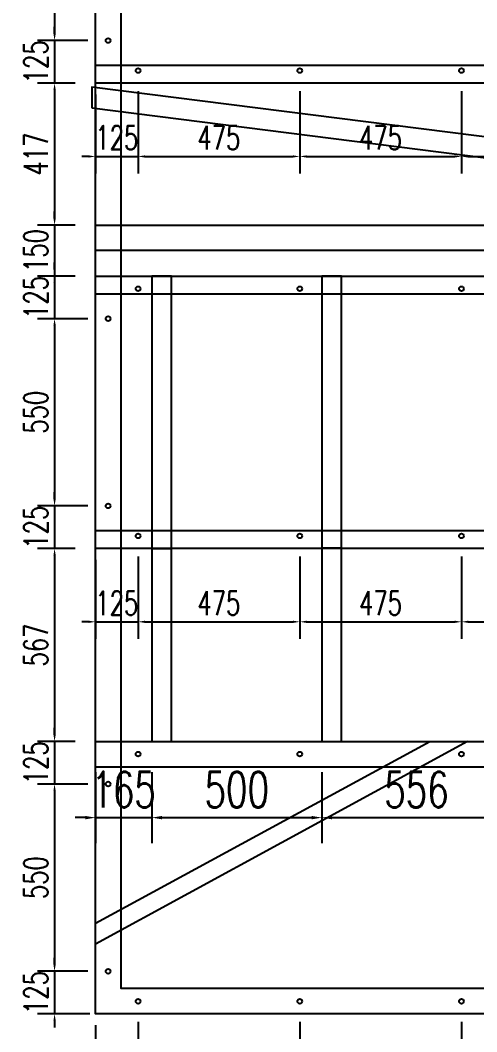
# Model space of a CAD drawing. Header units: millimetres. Extents: x -1443632 to -1307761, y 1430256 to 1527696.
# Drawn here: x -1391348 to -1390007, y 1482266 to 1485237 of the extents above; entities that cross this region are included whole.
import ezdxf

# ---------------------------------------------------------------- set-up
doc = ezdxf.new("R2010")
doc.units = ezdxf.units.MM
doc.header["$LTSCALE"] = 10
doc.layers.get('0').update_dxf_attribs({"linetype": 'CONTINUOUS'})
doc.layers.get('DEFPOINTS').update_dxf_attribs({"linetype": 'CONTINUOUS'})
doc.layers.add('W-PLASTIC_RAILINGS塑木栏杆', color=6, linetype='CONTINUOUS')
doc.layers.add('W-STEEL_FRAME钢架', color=3, linetype='CONTINUOUS')
doc.styles.add('STANDARD_T3', font='simplex.shx', dxfattribs={"width": 0.7, "bigfont": 'gbcbig.shx'})
doc.dimstyles.new('W&&20', dxfattribs={"dimtxt": 70, "dimasz": 20, "dimexe": 50, "dimexo": 60, "dimgap": 20, "dimtad": 1, "dimdec": 0, "dimzin": 0, "dimdsep": 46, "dimtxsty": 'STANDARD_T3', "dimcen": 0.09, "dimclrd": 1, "dimclre": 1, "dimclrt": 7, "dimazin": 2, "dimtfac": 1, "dimtdec": 0, "dimtix": 1, "dimtmove": 2, "dimatfit": 3, "dimfxl": 0, "dimtolj": 1, "dimtzin": 0, "dimarcsym": 0})
doc.dimstyles.new('W&&30', dxfattribs={"dimtxt": 105, "dimasz": 30, "dimexe": 75, "dimexo": 90, "dimgap": 30, "dimtad": 1, "dimdec": 0, "dimzin": 0, "dimdsep": 46, "dimtxsty": 'STANDARD_T3', "dimcen": 0.09, "dimclrd": 1, "dimclre": 1, "dimclrt": 7, "dimazin": 2, "dimtfac": 1, "dimtdec": 0, "dimtix": 1, "dimtmove": 2, "dimatfit": 3, "dimfxl": 0, "dimtolj": 1, "dimtzin": 0, "dimarcsym": 0})

# ---------------------------------------------------------------- blocks, each defined once
blk = doc.blocks.new('*D293')
at = {"layer": 'DEFPOINTS', "color": 0, "transparency": 16777216}
for p in [(-1391126.9, 1485078.7), (-1391001.9, 1485089.2), (-1391001.9, 1484837.1)]:
    blk.add_point(p, dxfattribs=at)
at = {"layer": 'W-PLASTIC_RAILINGS塑木栏杆', "color": 1, "lineweight": -2, "transparency": 16777216}
for p, q in [((-1391126.9, 1485018.7), (-1391126.9, 1484787.1)), ((-1391001.9, 1485029.2), (-1391001.9, 1484787.1)), ((-1391146.9, 1484837.1), (-1391166.9, 1484837.1)), ((-1391126.9, 1484837.1), (-1391001.9, 1484837.1)), ((-1390981.9, 1484837.1), (-1390961.9, 1484837.1))]:
    blk.add_line(p, q, dxfattribs=at)
at = {"layer": 'W-PLASTIC_RAILINGS塑木栏杆', "color": 1, "transparency": 16777216}
for points in [[(-1391146.9, 1484840.4), (-1391146.9, 1484833.8), (-1391126.9, 1484837.1)], [(-1390981.9, 1484840.4), (-1390981.9, 1484833.8), (-1391001.9, 1484837.1)]]:
    blk.add_solid(points, dxfattribs=at)
at = {"layer": 'W-PLASTIC_RAILINGS塑木栏杆', "color": 7, "transparency": 16777216, "insert": (-1391064.4, 1484892.1), "char_height": 70, "attachment_point": 5, "style": 'STANDARD_T3'}
blk.add_mtext('\\A1;125', dxfattribs=at)
blk = doc.blocks.new('*D294')
at = {"layer": 'DEFPOINTS', "color": 0, "transparency": 16777216}
for p in [(-1391001.9, 1485089.2), (-1390526.9, 1485089.2), (-1390526.9, 1484837.1)]:
    blk.add_point(p, dxfattribs=at)
at = {"layer": 'W-PLASTIC_RAILINGS塑木栏杆', "color": 1, "lineweight": -2, "transparency": 16777216}
for p, q in [((-1391001.9, 1485029.2), (-1391001.9, 1484787.1)), ((-1390526.9, 1485029.2), (-1390526.9, 1484787.1)), ((-1390981.9, 1484837.1), (-1390546.9, 1484837.1))]:
    blk.add_line(p, q, dxfattribs=at)
at = {"layer": 'W-PLASTIC_RAILINGS塑木栏杆', "color": 1, "transparency": 16777216}
for points in [[(-1390981.9, 1484840.4), (-1390981.9, 1484833.8), (-1391001.9, 1484837.1)], [(-1390546.9, 1484840.4), (-1390546.9, 1484833.8), (-1390526.9, 1484837.1)]]:
    blk.add_solid(points, dxfattribs=at)
at = {"layer": 'W-PLASTIC_RAILINGS塑木栏杆', "color": 7, "transparency": 16777216, "insert": (-1390764.4, 1484892.1), "char_height": 70, "attachment_point": 5, "style": 'STANDARD_T3'}
blk.add_mtext('\\A1;475', dxfattribs=at)
blk = doc.blocks.new('*D295')
at = {"layer": 'DEFPOINTS', "color": 0, "transparency": 16777216}
for p in [(-1390526.9, 1485089.2), (-1390051.9, 1485089.2), (-1390051.9, 1484837.1)]:
    blk.add_point(p, dxfattribs=at)
at = {"layer": 'W-PLASTIC_RAILINGS塑木栏杆', "color": 1, "lineweight": -2, "transparency": 16777216}
for p, q in [((-1390526.9, 1485029.2), (-1390526.9, 1484787.1)), ((-1390051.9, 1485029.2), (-1390051.9, 1484787.1)), ((-1390506.9, 1484837.1), (-1390071.9, 1484837.1))]:
    blk.add_line(p, q, dxfattribs=at)
at = {"layer": 'W-PLASTIC_RAILINGS塑木栏杆', "color": 1, "transparency": 16777216}
for points in [[(-1390506.9, 1484840.4), (-1390506.9, 1484833.8), (-1390526.9, 1484837.1)], [(-1390071.9, 1484840.4), (-1390071.9, 1484833.8), (-1390051.9, 1484837.1)]]:
    blk.add_solid(points, dxfattribs=at)
at = {"layer": 'W-PLASTIC_RAILINGS塑木栏杆', "color": 7, "transparency": 16777216, "insert": (-1390289.4, 1484892.1), "char_height": 70, "attachment_point": 5, "style": 'STANDARD_T3'}
blk.add_mtext('\\A1;475', dxfattribs=at)
blk = doc.blocks.new('*D296')
at = {"layer": 'DEFPOINTS', "color": 0, "transparency": 16777216}
for p in [(-1390051.9, 1485089.2), (-1389701.9, 1485089.2), (-1389701.9, 1484837.1)]:
    blk.add_point(p, dxfattribs=at)
at = {"layer": 'W-PLASTIC_RAILINGS塑木栏杆', "color": 1, "lineweight": -2, "transparency": 16777216}
for p, q in [((-1390051.9, 1485029.2), (-1390051.9, 1484787.1)), ((-1389701.9, 1485029.2), (-1389701.9, 1484787.1)), ((-1390031.9, 1484837.1), (-1389721.9, 1484837.1))]:
    blk.add_line(p, q, dxfattribs=at)
at = {"layer": 'W-PLASTIC_RAILINGS塑木栏杆', "color": 1, "transparency": 16777216}
for points in [[(-1390031.9, 1484840.4), (-1390031.9, 1484833.8), (-1390051.9, 1484837.1)], [(-1389721.9, 1484840.4), (-1389721.9, 1484833.8), (-1389701.9, 1484837.1)]]:
    blk.add_solid(points, dxfattribs=at)
at = {"layer": 'W-PLASTIC_RAILINGS塑木栏杆', "color": 7, "transparency": 16777216, "insert": (-1389876.9, 1484892.1), "char_height": 70, "attachment_point": 5, "style": 'STANDARD_T3'}
blk.add_mtext('\\A1;350', dxfattribs=at)
blk = doc.blocks.new('*D300')
at = {"layer": 'DEFPOINTS', "color": 0, "transparency": 16777216}
for p in [(-1391126.9, 1483712.1), (-1391001.9, 1483722.6), (-1391001.9, 1483470.4)]:
    blk.add_point(p, dxfattribs=at)
at = {"layer": 'W-PLASTIC_RAILINGS塑木栏杆', "color": 1, "lineweight": -2, "transparency": 16777216}
for p, q in [((-1391126.9, 1483652.1), (-1391126.9, 1483420.4)), ((-1391001.9, 1483662.6), (-1391001.9, 1483420.4)), ((-1391146.9, 1483470.4), (-1391166.9, 1483470.4)), ((-1391126.9, 1483470.4), (-1391001.9, 1483470.4)), ((-1390981.9, 1483470.4), (-1390961.9, 1483470.4))]:
    blk.add_line(p, q, dxfattribs=at)
at = {"layer": 'W-PLASTIC_RAILINGS塑木栏杆', "color": 1, "transparency": 16777216}
for points in [[(-1391146.9, 1483473.8), (-1391146.9, 1483467.1), (-1391126.9, 1483470.4)], [(-1390981.9, 1483473.8), (-1390981.9, 1483467.1), (-1391001.9, 1483470.4)]]:
    blk.add_solid(points, dxfattribs=at)
at = {"layer": 'W-PLASTIC_RAILINGS塑木栏杆', "color": 7, "transparency": 16777216, "insert": (-1391064.4, 1483525.4), "char_height": 70, "attachment_point": 5, "style": 'STANDARD_T3'}
blk.add_mtext('\\A1;125', dxfattribs=at)
blk = doc.blocks.new('*D301')
at = {"layer": 'DEFPOINTS', "color": 0, "transparency": 16777216}
for p in [(-1391001.9, 1483722.6), (-1390526.9, 1483722.6), (-1390526.9, 1483470.4)]:
    blk.add_point(p, dxfattribs=at)
at = {"layer": 'W-PLASTIC_RAILINGS塑木栏杆', "color": 1, "lineweight": -2, "transparency": 16777216}
for p, q in [((-1391001.9, 1483662.6), (-1391001.9, 1483420.4)), ((-1390526.9, 1483662.6), (-1390526.9, 1483420.4)), ((-1390981.9, 1483470.4), (-1390546.9, 1483470.4))]:
    blk.add_line(p, q, dxfattribs=at)
at = {"layer": 'W-PLASTIC_RAILINGS塑木栏杆', "color": 1, "transparency": 16777216}
for points in [[(-1390981.9, 1483473.8), (-1390981.9, 1483467.1), (-1391001.9, 1483470.4)], [(-1390546.9, 1483473.8), (-1390546.9, 1483467.1), (-1390526.9, 1483470.4)]]:
    blk.add_solid(points, dxfattribs=at)
at = {"layer": 'W-PLASTIC_RAILINGS塑木栏杆', "color": 7, "transparency": 16777216, "insert": (-1390764.4, 1483525.4), "char_height": 70, "attachment_point": 5, "style": 'STANDARD_T3'}
blk.add_mtext('\\A1;475', dxfattribs=at)
blk = doc.blocks.new('*D302')
at = {"layer": 'DEFPOINTS', "color": 0, "transparency": 16777216}
for p in [(-1390526.9, 1483722.6), (-1390051.9, 1483722.6), (-1390051.9, 1483470.4)]:
    blk.add_point(p, dxfattribs=at)
at = {"layer": 'W-PLASTIC_RAILINGS塑木栏杆', "color": 1, "lineweight": -2, "transparency": 16777216}
for p, q in [((-1390526.9, 1483662.6), (-1390526.9, 1483420.4)), ((-1390051.9, 1483662.6), (-1390051.9, 1483420.4)), ((-1390506.9, 1483470.4), (-1390071.9, 1483470.4))]:
    blk.add_line(p, q, dxfattribs=at)
at = {"layer": 'W-PLASTIC_RAILINGS塑木栏杆', "color": 1, "transparency": 16777216}
for points in [[(-1390506.9, 1483473.8), (-1390506.9, 1483467.1), (-1390526.9, 1483470.4)], [(-1390071.9, 1483473.8), (-1390071.9, 1483467.1), (-1390051.9, 1483470.4)]]:
    blk.add_solid(points, dxfattribs=at)
at = {"layer": 'W-PLASTIC_RAILINGS塑木栏杆', "color": 7, "transparency": 16777216, "insert": (-1390289.4, 1483525.4), "char_height": 70, "attachment_point": 5, "style": 'STANDARD_T3'}
blk.add_mtext('\\A1;475', dxfattribs=at)
blk = doc.blocks.new('*D303')
at = {"layer": 'DEFPOINTS', "color": 0, "transparency": 16777216}
for p in [(-1390051.9, 1483722.6), (-1389701.9, 1483722.6), (-1389701.9, 1483470.4)]:
    blk.add_point(p, dxfattribs=at)
at = {"layer": 'W-PLASTIC_RAILINGS塑木栏杆', "color": 1, "lineweight": -2, "transparency": 16777216}
for p, q in [((-1390051.9, 1483662.6), (-1390051.9, 1483420.4)), ((-1389701.9, 1483662.6), (-1389701.9, 1483420.4)), ((-1390031.9, 1483470.4), (-1389721.9, 1483470.4))]:
    blk.add_line(p, q, dxfattribs=at)
at = {"layer": 'W-PLASTIC_RAILINGS塑木栏杆', "color": 1, "transparency": 16777216}
for points in [[(-1390031.9, 1483473.8), (-1390031.9, 1483467.1), (-1390051.9, 1483470.4)], [(-1389721.9, 1483473.8), (-1389721.9, 1483467.1), (-1389701.9, 1483470.4)]]:
    blk.add_solid(points, dxfattribs=at)
at = {"layer": 'W-PLASTIC_RAILINGS塑木栏杆', "color": 7, "transparency": 16777216, "insert": (-1389876.9, 1483525.4), "char_height": 70, "attachment_point": 5, "style": 'STANDARD_T3'}
blk.add_mtext('\\A1;350', dxfattribs=at)
blk = doc.blocks.new('*D307')
at = {"layer": 'DEFPOINTS', "color": 0, "transparency": 16777216}
for p in [(-1391126.9, 1482345.4), (-1391001.9, 1482355.9), (-1391001.9, 1482103.8)]:
    blk.add_point(p, dxfattribs=at)
at = {"layer": 'W-PLASTIC_RAILINGS塑木栏杆', "color": 1, "lineweight": -2, "transparency": 16777216}
for p, q in [((-1391126.9, 1482285.4), (-1391126.9, 1482053.8)), ((-1391001.9, 1482295.9), (-1391001.9, 1482053.8)), ((-1391146.9, 1482103.8), (-1391166.9, 1482103.8)), ((-1391126.9, 1482103.8), (-1391001.9, 1482103.8)), ((-1390981.9, 1482103.8), (-1390961.9, 1482103.8))]:
    blk.add_line(p, q, dxfattribs=at)
at = {"layer": 'W-PLASTIC_RAILINGS塑木栏杆', "color": 1, "transparency": 16777216}
for points in [[(-1391146.9, 1482107.1), (-1391146.9, 1482100.4), (-1391126.9, 1482103.8)], [(-1390981.9, 1482107.1), (-1390981.9, 1482100.4), (-1391001.9, 1482103.8)]]:
    blk.add_solid(points, dxfattribs=at)
at = {"layer": 'W-PLASTIC_RAILINGS塑木栏杆', "color": 7, "transparency": 16777216, "insert": (-1391064.4, 1482158.8), "char_height": 70, "attachment_point": 5, "style": 'STANDARD_T3'}
blk.add_mtext('\\A1;125', dxfattribs=at)
blk = doc.blocks.new('*D308')
at = {"layer": 'DEFPOINTS', "color": 0, "transparency": 16777216}
for p in [(-1391001.9, 1482355.9), (-1390526.9, 1482355.9), (-1390526.9, 1482103.8)]:
    blk.add_point(p, dxfattribs=at)
at = {"layer": 'W-PLASTIC_RAILINGS塑木栏杆', "color": 1, "lineweight": -2, "transparency": 16777216}
for p, q in [((-1391001.9, 1482295.9), (-1391001.9, 1482053.8)), ((-1390526.9, 1482295.9), (-1390526.9, 1482053.8)), ((-1390981.9, 1482103.8), (-1390546.9, 1482103.8))]:
    blk.add_line(p, q, dxfattribs=at)
at = {"layer": 'W-PLASTIC_RAILINGS塑木栏杆', "color": 1, "transparency": 16777216}
for points in [[(-1390981.9, 1482107.1), (-1390981.9, 1482100.4), (-1391001.9, 1482103.8)], [(-1390546.9, 1482107.1), (-1390546.9, 1482100.4), (-1390526.9, 1482103.8)]]:
    blk.add_solid(points, dxfattribs=at)
at = {"layer": 'W-PLASTIC_RAILINGS塑木栏杆', "color": 7, "transparency": 16777216, "insert": (-1390764.4, 1482158.8), "char_height": 70, "attachment_point": 5, "style": 'STANDARD_T3'}
blk.add_mtext('\\A1;475', dxfattribs=at)
blk = doc.blocks.new('*D309')
at = {"layer": 'DEFPOINTS', "color": 0, "transparency": 16777216}
for p in [(-1390526.9, 1482355.9), (-1390051.9, 1482355.9), (-1390051.9, 1482103.8)]:
    blk.add_point(p, dxfattribs=at)
at = {"layer": 'W-PLASTIC_RAILINGS塑木栏杆', "color": 1, "lineweight": -2, "transparency": 16777216}
for p, q in [((-1390526.9, 1482295.9), (-1390526.9, 1482053.8)), ((-1390051.9, 1482295.9), (-1390051.9, 1482053.8)), ((-1390506.9, 1482103.8), (-1390071.9, 1482103.8))]:
    blk.add_line(p, q, dxfattribs=at)
at = {"layer": 'W-PLASTIC_RAILINGS塑木栏杆', "color": 1, "transparency": 16777216}
for points in [[(-1390506.9, 1482107.1), (-1390506.9, 1482100.4), (-1390526.9, 1482103.8)], [(-1390071.9, 1482107.1), (-1390071.9, 1482100.4), (-1390051.9, 1482103.8)]]:
    blk.add_solid(points, dxfattribs=at)
at = {"layer": 'W-PLASTIC_RAILINGS塑木栏杆', "color": 7, "transparency": 16777216, "insert": (-1390289.4, 1482158.8), "char_height": 70, "attachment_point": 5, "style": 'STANDARD_T3'}
blk.add_mtext('\\A1;475', dxfattribs=at)
blk = doc.blocks.new('*D310')
at = {"layer": 'DEFPOINTS', "color": 0, "transparency": 16777216}
for p in [(-1390051.9, 1482355.9), (-1389701.9, 1482355.9), (-1389701.9, 1482103.8)]:
    blk.add_point(p, dxfattribs=at)
at = {"layer": 'W-PLASTIC_RAILINGS塑木栏杆', "color": 1, "lineweight": -2, "transparency": 16777216}
for p, q in [((-1390051.9, 1482295.9), (-1390051.9, 1482053.8)), ((-1389701.9, 1482295.9), (-1389701.9, 1482053.8)), ((-1390031.9, 1482103.8), (-1389721.9, 1482103.8))]:
    blk.add_line(p, q, dxfattribs=at)
at = {"layer": 'W-PLASTIC_RAILINGS塑木栏杆', "color": 1, "transparency": 16777216}
for points in [[(-1390031.9, 1482107.1), (-1390031.9, 1482100.4), (-1390051.9, 1482103.8)], [(-1389721.9, 1482107.1), (-1389721.9, 1482100.4), (-1389701.9, 1482103.8)]]:
    blk.add_solid(points, dxfattribs=at)
at = {"layer": 'W-PLASTIC_RAILINGS塑木栏杆', "color": 7, "transparency": 16777216, "insert": (-1389876.9, 1482158.8), "char_height": 70, "attachment_point": 5, "style": 'STANDARD_T3'}
blk.add_mtext('\\A1;350', dxfattribs=at)
blk = doc.blocks.new('*D343')
at = {"layer": 'DEFPOINTS', "color": 0, "transparency": 16777216}
for p in [(-1391089.9, 1485727.4), (-1391247.2, 1485177.4), (-1391089.9, 1485177.4)]:
    blk.add_point(p, dxfattribs=at)
at = {"layer": 'W-PLASTIC_RAILINGS塑木栏杆', "color": 1, "lineweight": -2, "transparency": 16777216}
for p, q in [((-1391149.9, 1485727.4), (-1391297.2, 1485727.4)), ((-1391247.2, 1485707.4), (-1391247.2, 1485197.4)), ((-1391149.9, 1485177.4), (-1391297.2, 1485177.4))]:
    blk.add_line(p, q, dxfattribs=at)
at = {"layer": 'W-PLASTIC_RAILINGS塑木栏杆', "color": 1, "transparency": 16777216}
for points in [[(-1391250.5, 1485707.4), (-1391243.8, 1485707.4), (-1391247.2, 1485727.4)], [(-1391250.5, 1485197.4), (-1391243.8, 1485197.4), (-1391247.2, 1485177.4)]]:
    blk.add_solid(points, dxfattribs=at)
at = {"layer": 'W-PLASTIC_RAILINGS塑木栏杆', "color": 7, "transparency": 16777216, "insert": (-1391302.2, 1485452.4), "char_height": 70, "attachment_point": 5, "rotation": 90, "style": 'STANDARD_T3'}
blk.add_mtext('\\A1;550', dxfattribs=at)
blk = doc.blocks.new('*D344')
at = {"layer": 'DEFPOINTS', "color": 0, "transparency": 16777216}
for p in [(-1391089.9, 1485177.4), (-1391247.2, 1485052.2), (-1391126.9, 1485052.2)]:
    blk.add_point(p, dxfattribs=at)
at = {"layer": 'W-PLASTIC_RAILINGS塑木栏杆', "color": 1, "lineweight": -2, "transparency": 16777216}
for p, q in [((-1391247.2, 1485197.4), (-1391247.2, 1485217.4)), ((-1391149.9, 1485177.4), (-1391297.2, 1485177.4)), ((-1391247.2, 1485177.4), (-1391247.2, 1485052.2)), ((-1391186.9, 1485052.2), (-1391297.2, 1485052.2)), ((-1391247.2, 1485032.2), (-1391247.2, 1485012.2))]:
    blk.add_line(p, q, dxfattribs=at)
at = {"layer": 'W-PLASTIC_RAILINGS塑木栏杆', "color": 1, "transparency": 16777216}
for points in [[(-1391250.5, 1485197.4), (-1391243.8, 1485197.4), (-1391247.2, 1485177.4)], [(-1391250.5, 1485032.2), (-1391243.8, 1485032.2), (-1391247.2, 1485052.2)]]:
    blk.add_solid(points, dxfattribs=at)
at = {"layer": 'W-PLASTIC_RAILINGS塑木栏杆', "color": 7, "transparency": 16777216, "insert": (-1391302.2, 1485114.8), "char_height": 70, "attachment_point": 5, "rotation": 90, "style": 'STANDARD_T3'}
blk.add_mtext('\\A1;125', dxfattribs=at)
blk = doc.blocks.new('*D345')
at = {"layer": 'DEFPOINTS', "color": 0, "transparency": 16777216}
for p in [(-1391126.9, 1485052.2), (-1391247.2, 1484635.6), (-1391126.9, 1484635.6)]:
    blk.add_point(p, dxfattribs=at)
at = {"layer": 'W-PLASTIC_RAILINGS塑木栏杆', "color": 1, "lineweight": -2, "transparency": 16777216}
for p, q in [((-1391186.9, 1485052.2), (-1391297.2, 1485052.2)), ((-1391247.2, 1485032.2), (-1391247.2, 1484655.6)), ((-1391186.9, 1484635.6), (-1391297.2, 1484635.6))]:
    blk.add_line(p, q, dxfattribs=at)
at = {"layer": 'W-PLASTIC_RAILINGS塑木栏杆', "color": 1, "transparency": 16777216}
for points in [[(-1391250.5, 1485032.2), (-1391243.8, 1485032.2), (-1391247.2, 1485052.2)], [(-1391250.5, 1484655.6), (-1391243.8, 1484655.6), (-1391247.2, 1484635.6)]]:
    blk.add_solid(points, dxfattribs=at)
at = {"layer": 'W-PLASTIC_RAILINGS塑木栏杆', "color": 7, "transparency": 16777216, "insert": (-1391302.2, 1484843.9), "char_height": 70, "attachment_point": 5, "rotation": 90, "style": 'STANDARD_T3'}
blk.add_mtext('\\A1;417', dxfattribs=at)
blk = doc.blocks.new('*D315')
at = {"layer": 'DEFPOINTS', "color": 0, "transparency": 16777216}
for p in [(-1391126.9, 1484485.6), (-1391247.2, 1484360.7), (-1391089.9, 1484360.7)]:
    blk.add_point(p, dxfattribs=at)
at = {"layer": 'W-PLASTIC_RAILINGS塑木栏杆', "color": 1, "lineweight": -2, "transparency": 16777216}
for p, q in [((-1391247.2, 1484505.6), (-1391247.2, 1484525.6)), ((-1391186.9, 1484485.6), (-1391297.2, 1484485.6)), ((-1391247.2, 1484485.6), (-1391247.2, 1484360.7)), ((-1391149.9, 1484360.7), (-1391297.2, 1484360.7)), ((-1391247.2, 1484340.7), (-1391247.2, 1484320.7))]:
    blk.add_line(p, q, dxfattribs=at)
at = {"layer": 'W-PLASTIC_RAILINGS塑木栏杆', "color": 1, "transparency": 16777216}
for points in [[(-1391250.5, 1484505.6), (-1391243.8, 1484505.6), (-1391247.2, 1484485.6)], [(-1391250.5, 1484340.7), (-1391243.8, 1484340.7), (-1391247.2, 1484360.7)]]:
    blk.add_solid(points, dxfattribs=at)
at = {"layer": 'W-PLASTIC_RAILINGS塑木栏杆', "color": 7, "transparency": 16777216, "insert": (-1391302.2, 1484423.1), "char_height": 70, "attachment_point": 5, "rotation": 90, "style": 'STANDARD_T3'}
blk.add_mtext('\\A1;125', dxfattribs=at)
blk = doc.blocks.new('*D346')
at = {"layer": 'DEFPOINTS', "color": 0, "transparency": 16777216}
for p in [(-1391089.9, 1484360.7), (-1391247.2, 1483810.7), (-1391089.9, 1483810.7)]:
    blk.add_point(p, dxfattribs=at)
at = {"layer": 'W-PLASTIC_RAILINGS塑木栏杆', "color": 1, "lineweight": -2, "transparency": 16777216}
for p, q in [((-1391149.9, 1484360.7), (-1391297.2, 1484360.7)), ((-1391247.2, 1484340.7), (-1391247.2, 1483830.7)), ((-1391149.9, 1483810.7), (-1391297.2, 1483810.7))]:
    blk.add_line(p, q, dxfattribs=at)
at = {"layer": 'W-PLASTIC_RAILINGS塑木栏杆', "color": 1, "transparency": 16777216}
for points in [[(-1391250.5, 1484340.7), (-1391243.8, 1484340.7), (-1391247.2, 1484360.7)], [(-1391250.5, 1483830.7), (-1391243.8, 1483830.7), (-1391247.2, 1483810.7)]]:
    blk.add_solid(points, dxfattribs=at)
at = {"layer": 'W-PLASTIC_RAILINGS塑木栏杆', "color": 7, "transparency": 16777216, "insert": (-1391302.2, 1484085.7), "char_height": 70, "attachment_point": 5, "rotation": 90, "style": 'STANDARD_T3'}
blk.add_mtext('\\A1;550', dxfattribs=at)
blk = doc.blocks.new('*D347')
at = {"layer": 'DEFPOINTS', "color": 0, "transparency": 16777216}
for p in [(-1391089.9, 1483810.7), (-1391247.2, 1483685.6), (-1391126.9, 1483685.6)]:
    blk.add_point(p, dxfattribs=at)
at = {"layer": 'W-PLASTIC_RAILINGS塑木栏杆', "color": 1, "lineweight": -2, "transparency": 16777216}
for p, q in [((-1391247.2, 1483830.7), (-1391247.2, 1483850.7)), ((-1391149.9, 1483810.7), (-1391297.2, 1483810.7)), ((-1391247.2, 1483810.7), (-1391247.2, 1483685.6)), ((-1391186.9, 1483685.6), (-1391297.2, 1483685.6)), ((-1391247.2, 1483665.6), (-1391247.2, 1483645.6))]:
    blk.add_line(p, q, dxfattribs=at)
at = {"layer": 'W-PLASTIC_RAILINGS塑木栏杆', "color": 1, "transparency": 16777216}
for points in [[(-1391250.5, 1483830.7), (-1391243.8, 1483830.7), (-1391247.2, 1483810.7)], [(-1391250.5, 1483665.6), (-1391243.8, 1483665.6), (-1391247.2, 1483685.6)]]:
    blk.add_solid(points, dxfattribs=at)
at = {"layer": 'W-PLASTIC_RAILINGS塑木栏杆', "color": 7, "transparency": 16777216, "insert": (-1391302.2, 1483748.1), "char_height": 70, "attachment_point": 5, "rotation": 90, "style": 'STANDARD_T3'}
blk.add_mtext('\\A1;125', dxfattribs=at)
blk = doc.blocks.new('*D348')
at = {"layer": 'DEFPOINTS', "color": 0, "transparency": 16777216}
for p in [(-1391126.9, 1483685.6), (-1391247.2, 1483118.9), (-1391126.9, 1483118.9)]:
    blk.add_point(p, dxfattribs=at)
at = {"layer": 'W-PLASTIC_RAILINGS塑木栏杆', "color": 1, "lineweight": -2, "transparency": 16777216}
for p, q in [((-1391186.9, 1483685.6), (-1391297.2, 1483685.6)), ((-1391247.2, 1483665.6), (-1391247.2, 1483138.9)), ((-1391186.9, 1483118.9), (-1391297.2, 1483118.9))]:
    blk.add_line(p, q, dxfattribs=at)
at = {"layer": 'W-PLASTIC_RAILINGS塑木栏杆', "color": 1, "transparency": 16777216}
for points in [[(-1391250.5, 1483665.6), (-1391243.8, 1483665.6), (-1391247.2, 1483685.6)], [(-1391250.5, 1483138.9), (-1391243.8, 1483138.9), (-1391247.2, 1483118.9)]]:
    blk.add_solid(points, dxfattribs=at)
at = {"layer": 'W-PLASTIC_RAILINGS塑木栏杆', "color": 7, "transparency": 16777216, "insert": (-1391302.2, 1483402.2), "char_height": 70, "attachment_point": 5, "rotation": 90, "style": 'STANDARD_T3'}
blk.add_mtext('\\A1;567', dxfattribs=at)
blk = doc.blocks.new('*D349')
at = {"layer": 'DEFPOINTS', "color": 0, "transparency": 16777216}
for p in [(-1391126.9, 1483118.9), (-1391247.2, 1482994), (-1391089.9, 1482994)]:
    blk.add_point(p, dxfattribs=at)
at = {"layer": 'W-PLASTIC_RAILINGS塑木栏杆', "color": 1, "lineweight": -2, "transparency": 16777216}
for p, q in [((-1391247.2, 1483138.9), (-1391247.2, 1483158.9)), ((-1391186.9, 1483118.9), (-1391297.2, 1483118.9)), ((-1391247.2, 1483118.9), (-1391247.2, 1482994)), ((-1391149.9, 1482994), (-1391297.2, 1482994)), ((-1391247.2, 1482974), (-1391247.2, 1482954))]:
    blk.add_line(p, q, dxfattribs=at)
at = {"layer": 'W-PLASTIC_RAILINGS塑木栏杆', "color": 1, "transparency": 16777216}
for points in [[(-1391250.5, 1483138.9), (-1391243.8, 1483138.9), (-1391247.2, 1483118.9)], [(-1391250.5, 1482974), (-1391243.8, 1482974), (-1391247.2, 1482994)]]:
    blk.add_solid(points, dxfattribs=at)
at = {"layer": 'W-PLASTIC_RAILINGS塑木栏杆', "color": 7, "transparency": 16777216, "insert": (-1391302.2, 1483056.5), "char_height": 70, "attachment_point": 5, "rotation": 90, "style": 'STANDARD_T3'}
blk.add_mtext('\\A1;125', dxfattribs=at)
blk = doc.blocks.new('*D350')
at = {"layer": 'DEFPOINTS', "color": 0, "transparency": 16777216}
for p in [(-1391089.9, 1482994), (-1391247.2, 1482444), (-1391089.9, 1482444)]:
    blk.add_point(p, dxfattribs=at)
at = {"layer": 'W-PLASTIC_RAILINGS塑木栏杆', "color": 1, "lineweight": -2, "transparency": 16777216}
for p, q in [((-1391149.9, 1482994), (-1391297.2, 1482994)), ((-1391247.2, 1482974), (-1391247.2, 1482464)), ((-1391149.9, 1482444), (-1391297.2, 1482444))]:
    blk.add_line(p, q, dxfattribs=at)
at = {"layer": 'W-PLASTIC_RAILINGS塑木栏杆', "color": 1, "transparency": 16777216}
for points in [[(-1391250.5, 1482974), (-1391243.8, 1482974), (-1391247.2, 1482994)], [(-1391250.5, 1482464), (-1391243.8, 1482464), (-1391247.2, 1482444)]]:
    blk.add_solid(points, dxfattribs=at)
at = {"layer": 'W-PLASTIC_RAILINGS塑木栏杆', "color": 7, "transparency": 16777216, "insert": (-1391302.2, 1482719), "char_height": 70, "attachment_point": 5, "rotation": 90, "style": 'STANDARD_T3'}
blk.add_mtext('\\A1;550', dxfattribs=at)
blk = doc.blocks.new('*D351')
at = {"layer": 'DEFPOINTS', "color": 0, "transparency": 16777216}
for p in [(-1391089.9, 1482444), (-1391247.2, 1482318.9), (-1391083.6, 1482318.9)]:
    blk.add_point(p, dxfattribs=at)
at = {"layer": 'W-PLASTIC_RAILINGS塑木栏杆', "color": 1, "lineweight": -2, "transparency": 16777216}
for p, q in [((-1391247.2, 1482464), (-1391247.2, 1482484)), ((-1391149.9, 1482444), (-1391297.2, 1482444)), ((-1391247.2, 1482444), (-1391247.2, 1482318.9)), ((-1391143.6, 1482318.9), (-1391297.2, 1482318.9)), ((-1391247.2, 1482298.9), (-1391247.2, 1482278.9))]:
    blk.add_line(p, q, dxfattribs=at)
at = {"layer": 'W-PLASTIC_RAILINGS塑木栏杆', "color": 1, "transparency": 16777216}
for points in [[(-1391250.5, 1482464), (-1391243.8, 1482464), (-1391247.2, 1482444)], [(-1391250.5, 1482298.9), (-1391243.8, 1482298.9), (-1391247.2, 1482318.9)]]:
    blk.add_solid(points, dxfattribs=at)
at = {"layer": 'W-PLASTIC_RAILINGS塑木栏杆', "color": 7, "transparency": 16777216, "insert": (-1391302.2, 1482381.5), "char_height": 70, "attachment_point": 5, "rotation": 90, "style": 'STANDARD_T3'}
blk.add_mtext('\\A1;125', dxfattribs=at)
blk = doc.blocks.new('*D291')
at = {"layer": 'DEFPOINTS', "color": 0, "transparency": 16777216}
for p in [(-1391126.9, 1484635.6), (-1391247.2, 1484485.6), (-1391126.9, 1484485.6)]:
    blk.add_point(p, dxfattribs=at)
at = {"layer": 'W-PLASTIC_RAILINGS塑木栏杆', "color": 1, "lineweight": -2, "transparency": 16777216}
for p, q in [((-1391247.2, 1484655.6), (-1391247.2, 1484675.6)), ((-1391186.9, 1484635.6), (-1391297.2, 1484635.6)), ((-1391247.2, 1484635.6), (-1391247.2, 1484485.6)), ((-1391186.9, 1484485.6), (-1391297.2, 1484485.6)), ((-1391247.2, 1484465.6), (-1391247.2, 1484445.6))]:
    blk.add_line(p, q, dxfattribs=at)
at = {"layer": 'W-PLASTIC_RAILINGS塑木栏杆', "color": 1, "transparency": 16777216}
for points in [[(-1391250.5, 1484655.6), (-1391243.8, 1484655.6), (-1391247.2, 1484635.6)], [(-1391250.5, 1484465.6), (-1391243.8, 1484465.6), (-1391247.2, 1484485.6)]]:
    blk.add_solid(points, dxfattribs=at)
at = {"layer": 'W-PLASTIC_RAILINGS塑木栏杆', "color": 7, "transparency": 16777216, "insert": (-1391302.2, 1484560.6), "char_height": 70, "attachment_point": 5, "rotation": 90, "style": 'STANDARD_T3'}
blk.add_mtext('\\A1;150', dxfattribs=at)
blk = doc.blocks.new('*D331')
at = {"color": 1, "lineweight": -2, "transparency": 16777216}
for p, q in [((-1391126.9, 1483028.9), (-1391126.9, 1482820.3)), ((-1390961.8, 1483028.9), (-1390961.8, 1482820.3)), ((-1391156.9, 1482895.3), (-1391186.9, 1482895.3)), ((-1391126.9, 1482895.3), (-1390961.8, 1482895.3)), ((-1390931.8, 1482895.3), (-1390901.8, 1482895.3))]:
    blk.add_line(p, q, dxfattribs=at)
at = {"color": 1, "transparency": 16777216}
for points in [[(-1391156.9, 1482900.3), (-1391156.9, 1482890.3), (-1391126.9, 1482895.3)], [(-1390931.8, 1482900.3), (-1390931.8, 1482890.3), (-1390961.8, 1482895.3)]]:
    blk.add_solid(points, dxfattribs=at)
at = {"layer": 'DEFPOINTS', "color": 0, "transparency": 16777216}
for p in [(-1391126.9, 1483118.9), (-1390961.8, 1483118.9), (-1390961.8, 1482895.3)]:
    blk.add_point(p, dxfattribs=at)
at = {"color": 7, "transparency": 16777216, "insert": (-1391044.4, 1482977.8), "char_height": 105, "attachment_point": 5, "style": 'STANDARD_T3'}
blk.add_mtext('\\A1;165', dxfattribs=at)
blk = doc.blocks.new('*D357')
at = {"color": 1, "lineweight": -2, "transparency": 16777216}
for p, q in [((-1390461.8, 1483028.9), (-1390461.8, 1482820.3)), ((-1389905.9, 1483028.9), (-1389905.9, 1482820.3)), ((-1390431.8, 1482895.3), (-1389935.9, 1482895.3))]:
    blk.add_line(p, q, dxfattribs=at)
at = {"color": 1, "transparency": 16777216}
for points in [[(-1390431.8, 1482900.3), (-1390431.8, 1482890.3), (-1390461.8, 1482895.3)], [(-1389935.9, 1482900.3), (-1389935.9, 1482890.3), (-1389905.9, 1482895.3)]]:
    blk.add_solid(points, dxfattribs=at)
at = {"layer": 'DEFPOINTS', "color": 0, "transparency": 16777216}
for p in [(-1390461.8, 1483118.9), (-1389905.9, 1483118.9), (-1389905.9, 1482895.3)]:
    blk.add_point(p, dxfattribs=at)
at = {"color": 7, "transparency": 16777216, "insert": (-1390183.9, 1482977.8), "char_height": 105, "attachment_point": 5, "style": 'STANDARD_T3'}
blk.add_mtext('\\A1;556', dxfattribs=at)
blk = doc.blocks.new('*D361')
at = {"color": 1, "lineweight": -2, "transparency": 16777216}
for p, q in [((-1390961.8, 1483028.9), (-1390961.8, 1482820.3)), ((-1390461.8, 1483028.9), (-1390461.8, 1482820.3)), ((-1390931.8, 1482895.3), (-1390491.8, 1482895.3))]:
    blk.add_line(p, q, dxfattribs=at)
at = {"color": 1, "transparency": 16777216}
for points in [[(-1390931.8, 1482900.3), (-1390931.8, 1482890.3), (-1390961.8, 1482895.3)], [(-1390491.8, 1482900.3), (-1390491.8, 1482890.3), (-1390461.8, 1482895.3)]]:
    blk.add_solid(points, dxfattribs=at)
at = {"layer": 'DEFPOINTS', "color": 0, "transparency": 16777216}
for p in [(-1390961.8, 1483118.9), (-1390461.8, 1483118.9), (-1390461.8, 1482895.3)]:
    blk.add_point(p, dxfattribs=at)
at = {"color": 7, "transparency": 16777216, "insert": (-1390711.8, 1482977.8), "char_height": 105, "attachment_point": 5, "style": 'STANDARD_T3'}
blk.add_mtext('\\A1;500', dxfattribs=at)

msp = doc.modelspace()

# ---------------------------------------------------------------- linework, layer by layer
at = {"layer": 'W-PLASTIC_RAILINGS塑木栏杆'}
for centre in [(-1391089.9, 1485177.4), (-1391001.9, 1485089.2), (-1390526.9, 1485089.2), (-1390051.9, 1485089.2), (-1391001.9, 1484448.6), (-1390526.9, 1484448.6), (-1390051.9, 1484448.6), (-1391089.9, 1484360.7), (-1391089.9, 1483810.7), (-1391001.9, 1483722.6), (-1390526.9, 1483722.6), (-1390051.9, 1483722.6), (-1391001.9, 1483081.9), (-1390526.9, 1483081.9), (-1390051.9, 1483081.9), (-1391089.9, 1482994), (-1391089.9, 1482444), (-1391001.9, 1482355.9), (-1390526.9, 1482355.9), (-1390051.9, 1482355.9)]:
    msp.add_circle(centre, 7, dxfattribs=at)
at = {"layer": 'W-STEEL_FRAME钢架', "color": 4}
for points in [[(-1388626.9, 1482318.9), (-1391126.9, 1482318.9), (-1391126.9, 1487218.9), (-1388626.9, 1487218.9)], [(-1388701.9, 1482393.9), (-1391051.9, 1482393.9), (-1391051.9, 1487143.9), (-1388701.9, 1487143.9)], [(-1388626.9, 1484560.6), (-1391126.9, 1484560.6), (-1391126.9, 1484635.6), (-1388626.9, 1484635.6)], [(-1388626.9, 1483043.9), (-1391126.9, 1483043.9), (-1391126.9, 1483118.9), (-1388626.9, 1483118.9)]]:
    msp.add_lwpolyline(points, close=True, dxfattribs=at)
at = {"layer": 'W-STEEL_FRAME钢架'}
for points in [[(-1388626.9, 1485052.2), (-1391126.9, 1485052.2), (-1391126.9, 1485105.2), (-1388626.9, 1485105.2)], [(-1391137.5, 1484979.9), (-1388637.5, 1484663.2), (-1388637.5, 1484724.5), (-1391137.5, 1485040.8)], [(-1388626.9, 1484432.6), (-1391126.9, 1484432.6), (-1391126.9, 1484485.6), (-1388626.9, 1484485.6)], [(-1390961.8, 1483685.9), (-1390903.8, 1483685.9), (-1390903.8, 1484485.6), (-1390961.8, 1484485.6)], [(-1390461.8, 1483686.3), (-1390403.8, 1483686.3), (-1390403.8, 1484486), (-1390461.8, 1484486)], [(-1388626.9, 1483685.6), (-1391126.9, 1483685.6), (-1391126.9, 1483738.6), (-1388626.9, 1483738.6)], [(-1390961.8, 1483118.9), (-1390903.8, 1483118.9), (-1390903.8, 1483685.2), (-1390961.8, 1483685.2)], [(-1390461.8, 1483118.9), (-1390403.8, 1483118.9), (-1390403.8, 1483686.3), (-1390461.8, 1483686.3)]]:
    msp.add_lwpolyline(points, close=True, dxfattribs=at)
at = {"layer": 'W-STEEL_FRAME钢架', "color": 6}
msp.add_lwpolyline([(-1390144.5, 1483118.9), (-1390033.6, 1483118.9), (-1391126.9, 1482523.7), (-1391126.9, 1482585)], close=True, dxfattribs=at)

# ---------------------------------------------------------------- dimensions: what is measured, and where the dimension line sits
at = {"color": 3}
for base, p1, p2, picture, middle in [((-1390961.8, 1482895.3), (-1391126.9, 1483118.9), (-1390961.8, 1483118.9), '*D331', (-1391044.4, 1482977.8)), ((-1389905.9, 1482895.3), (-1390461.8, 1483118.9), (-1389905.9, 1483118.9), '*D357', (-1390183.9, 1482977.8))]:
    dim = msp.add_linear_dim(base=base, p1=p1, p2=p2, angle=180, dimstyle='W&&30', dxfattribs=at)
    dim.commit()
    dim.dimension.update_dxf_attribs({"geometry": picture, "text_midpoint": middle})
dim = msp.add_linear_dim(base=(-1390461.8, 1482895.3), p1=(-1390961.8, 1483118.9), p2=(-1390461.8, 1483118.9), dimstyle='W&&30', dxfattribs=at)
dim.commit()
dim.dimension.update_dxf_attribs({"geometry": '*D361', "text_midpoint": (-1390711.8, 1482977.8)})
at = {"layer": 'W-PLASTIC_RAILINGS塑木栏杆'}
for base, p1, p2, angle, picture, middle in [((-1391247.2, 1485177.4), (-1391089.9, 1485727.4), (-1391089.9, 1485177.4), 270, '*D343', (-1391302.2, 1485452.4)), ((-1391247.2, 1485052.2), (-1391089.9, 1485177.4), (-1391126.9, 1485052.2), 270, '*D344', (-1391302.2, 1485114.8)), ((-1391001.9, 1484837.1), (-1391126.9, 1485078.7), (-1391001.9, 1485089.2), 180, '*D293', (-1391064.4, 1484892.1)), ((-1390526.9, 1484837.1), (-1391001.9, 1485089.2), (-1390526.9, 1485089.2), 180, '*D294', (-1390764.4, 1484892.1)), ((-1390051.9, 1484837.1), (-1390526.9, 1485089.2), (-1390051.9, 1485089.2), 180, '*D295', (-1390289.4, 1484892.1)), ((-1389701.9, 1484837.1), (-1390051.9, 1485089.2), (-1389701.9, 1485089.2), 180, '*D296', (-1389876.9, 1484892.1)), ((-1391247.2, 1484635.6), (-1391126.9, 1485052.2), (-1391126.9, 1484635.6), 270, '*D345', (-1391302.2, 1484843.9)), ((-1391247.2, 1484485.6), (-1391126.9, 1484635.6), (-1391126.9, 1484485.6), 270, '*D291', (-1391302.2, 1484560.6)), ((-1391247.2, 1484360.7), (-1391126.9, 1484485.6), (-1391089.9, 1484360.7), 270, '*D315', (-1391302.2, 1484423.1)), ((-1391247.2, 1483810.7), (-1391089.9, 1484360.7), (-1391089.9, 1483810.7), 270, '*D346', (-1391302.2, 1484085.7)), ((-1391247.2, 1483685.6), (-1391089.9, 1483810.7), (-1391126.9, 1483685.6), 270, '*D347', (-1391302.2, 1483748.1)), ((-1391001.9, 1483470.4), (-1391126.9, 1483712.1), (-1391001.9, 1483722.6), 180, '*D300', (-1391064.4, 1483525.4)), ((-1390526.9, 1483470.4), (-1391001.9, 1483722.6), (-1390526.9, 1483722.6), 180, '*D301', (-1390764.4, 1483525.4)), ((-1390051.9, 1483470.4), (-1390526.9, 1483722.6), (-1390051.9, 1483722.6), 180, '*D302', (-1390289.4, 1483525.4)), ((-1389701.9, 1483470.4), (-1390051.9, 1483722.6), (-1389701.9, 1483722.6), 180, '*D303', (-1389876.9, 1483525.4)), ((-1391247.2, 1483118.9), (-1391126.9, 1483685.6), (-1391126.9, 1483118.9), 270, '*D348', (-1391302.2, 1483402.2)), ((-1391247.2, 1482994), (-1391126.9, 1483118.9), (-1391089.9, 1482994), 270, '*D349', (-1391302.2, 1483056.5)), ((-1391247.2, 1482444), (-1391089.9, 1482994), (-1391089.9, 1482444), 270, '*D350', (-1391302.2, 1482719)), ((-1391247.2, 1482318.9), (-1391089.9, 1482444), (-1391083.6, 1482318.9), 270, '*D351', (-1391302.2, 1482381.5)), ((-1391001.9, 1482103.8), (-1391126.9, 1482345.4), (-1391001.9, 1482355.9), 180, '*D307', (-1391064.4, 1482158.8)), ((-1390526.9, 1482103.8), (-1391001.9, 1482355.9), (-1390526.9, 1482355.9), 180, '*D308', (-1390764.4, 1482158.8)), ((-1390051.9, 1482103.8), (-1390526.9, 1482355.9), (-1390051.9, 1482355.9), 180, '*D309', (-1390289.4, 1482158.8)), ((-1389701.9, 1482103.8), (-1390051.9, 1482355.9), (-1389701.9, 1482355.9), 180, '*D310', (-1389876.9, 1482158.8))]:
    dim = msp.add_linear_dim(base=base, p1=p1, p2=p2, angle=angle, dimstyle='W&&20', dxfattribs=at)
    dim.commit()
    dim.dimension.update_dxf_attribs({"geometry": picture, "text_midpoint": middle})

doc.saveas('drawing.dxf')
